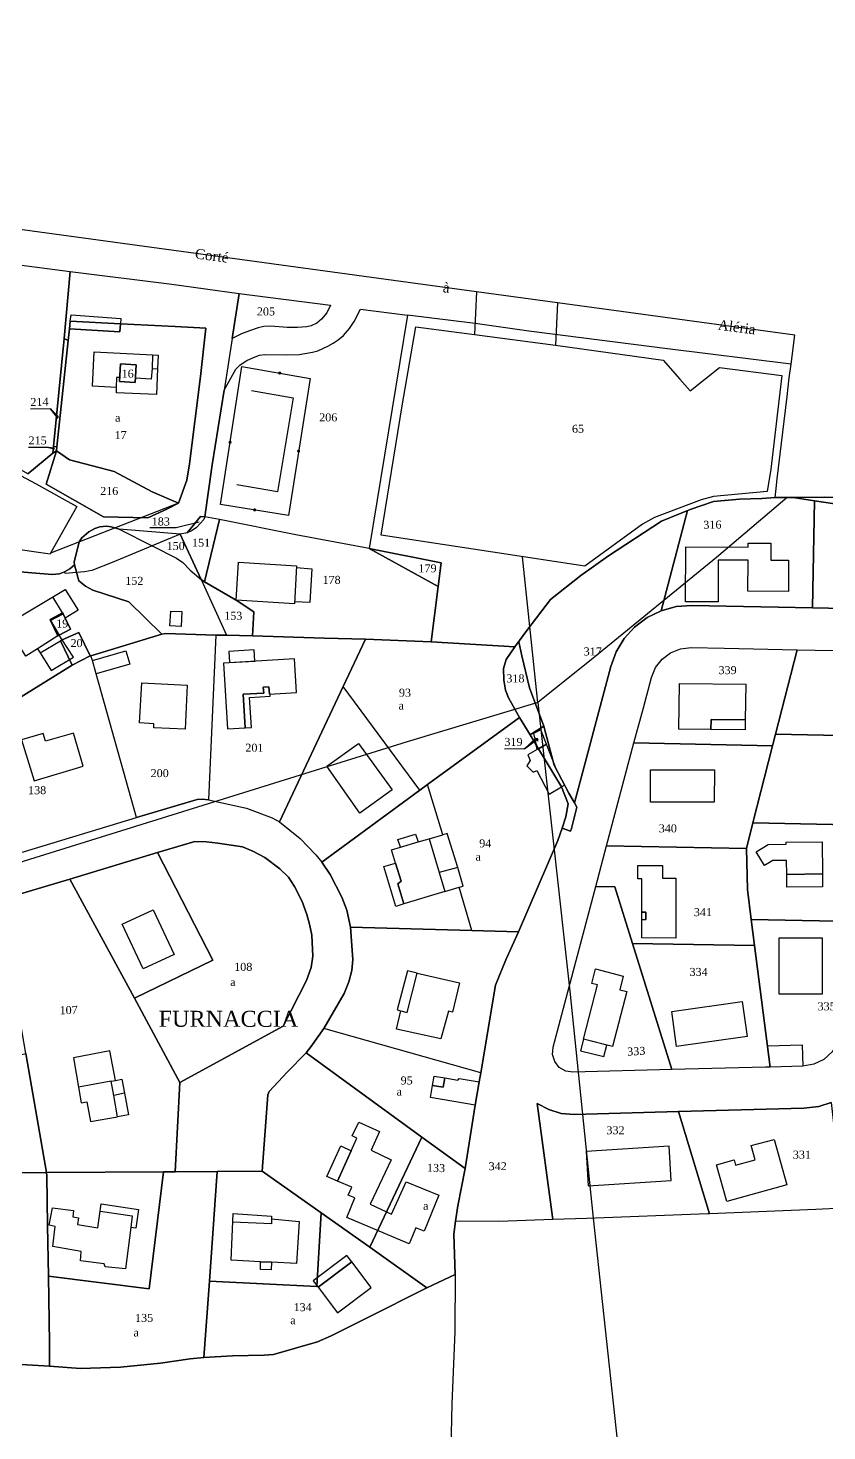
# Model space of a CAD drawing. Extents: x 1208110 to 1209219, y 6152832 to 6153439.
# Drawn here: x 1208635.2 to 1208834.8, y 6153088.4 to 6153439.1 of the extents above; entities that cross this region are included whole.
import ezdxf

# ---------------------------------------------------------------- set-up
doc = ezdxf.new("R2010")
doc.units = 0
doc.linetypes.add('CONTINU', pattern=[0])
doc.layers.get('0').update_dxf_attribs({"linetype": 'CONTINU'})
for name, color, linetype in [('1LIEUDIT', 7, 'CONTINU'), ('1PARCELLE', 7, 'CONTINU'), ('1PYLONE', 7, 'CONTINU'), ('1SECTION', 7, 'CONTINU'), ('1SUBDFISC', 7, 'CONTINU'), ('1SUBDSECT', 7, 'CONTINU'), ('1TROUPARCELLE', 7, 'CONTINU'), ('1TROUSUBDFISC', 7, 'CONTINU'), ('1ZONCOMM', 7, 'CONTINU'), ('3BATIDUR', 7, 'CONTINU'), ('3BATILEGER', 7, 'CONTINU'), ('3CHEMIN', 7, 'CONTINU'), ('3CLOTMI', 7, 'CONTINU'), ('3FISCLINE', 7, 'CONTINUOUS'), ('3FLECHEPAR', 7, 'CONTINU'), ('3GAZODUC', 7, 'CONTINU'), ('3LIEUDITTEX', 7, 'CONTINU'), ('3LIMNONPARC', 7, 'CONTINU'), ('3PARCELLETEX', 7, 'CONTINU'), ('3SUBDFISCTEX', 7, 'CONTINU'), ('3TROUBATI', 7, 'CONTINU'), ('3ZONCOMMTEX', 7, 'CONTINU')]:
    doc.layers.add(name, color=color, linetype=linetype)
doc.styles.get("Standard").update_dxf_attribs({"font": 'Times New Roman'})

# ---------------------------------------------------------------- blocks, each defined once
blk = doc.blocks.new('CLOTMI')
at = {"const_width": 0.38}
blk.add_lwpolyline([(-0.19, 0, 1), (0.19, 0, 1)], format="xyb", close=True, dxfattribs=at)
blk = doc.blocks.new('PYLONE1')
blk.add_point((0, 0))

msp = doc.modelspace()

# ---------------------------------------------------------------- linework, layer by layer
at = {"layer": '1LIEUDIT'}
for points in [[(1208627.44, 6153268.22), (1208646.18, 6153279.85), (1208650.69, 6153282.13), (1208650.88, 6153282.19), (1208668.62, 6153287.58), (1208669.47, 6153287.73), (1208682.07, 6153287.35), (1208684.7, 6153287.3), (1208691.27, 6153287.19), (1208709.22, 6153286.57), (1208719.44, 6153286.3), (1208735.88, 6153285.67), (1208756.82, 6153284.38), (1208760.06, 6153288.84), (1208765.66, 6153296.24), (1208773.3, 6153302.23), (1208780.21, 6153307.12), (1208793.42, 6153315.85), (1208800.64, 6153318.77), (1208806.41, 6153320.77), (1208812.9, 6153321.31), (1208818.5, 6153321.45), (1208821.84, 6153321.71), (1208822.05, 6153323.97), (1208822.37, 6153326.37), (1208824.82, 6153346.95), (1208825.37, 6153351.63), (1208825.8, 6153355.07), (1208826.74, 6153362.34), (1208767.43, 6153370.42), (1208747.24, 6153373.17), (1208565.93, 6153397.87)], [(1208840.84, 6153321.58), (1208834.25, 6153321.78), (1208824.82, 6153321.76), (1208821.84, 6153321.71), (1208818.5, 6153321.45), (1208812.9, 6153321.31), (1208806.41, 6153320.77), (1208800.64, 6153318.77), (1208793.42, 6153315.85), (1208780.21, 6153307.12), (1208773.3, 6153302.23), (1208765.66, 6153296.24), (1208760.06, 6153288.84), (1208756.82, 6153284.38), (1208735.88, 6153285.67), (1208719.44, 6153286.3), (1208709.22, 6153286.57), (1208691.27, 6153287.19), (1208684.7, 6153287.3), (1208682.07, 6153287.35), (1208669.47, 6153287.73), (1208668.62, 6153287.58), (1208650.88, 6153282.19), (1208650.69, 6153282.13), (1208646.18, 6153279.85), (1208627.44, 6153268.22)]]:
    msp.add_lwpolyline(points, dxfattribs=at)
at = {"layer": '1PARCELLE'}
for points in [[(1208605.1, 6153343.94), (1208616.25, 6153382.08), (1208645.71, 6153378.25), (1208644.15, 6153361.47), (1208641.49, 6153334.46), (1208641.33, 6153332.78), (1208635.07, 6153327.69), (1208622.65, 6153334.71), (1208612.4, 6153340.52), (1208605.1, 6153343.94)], [(1208710.76, 6153369.79), (1208709.83, 6153367.93), (1208708.51, 6153366.34), (1208707.28, 6153365.31), (1208705.92, 6153364.61), (1208704.83, 6153364.39), (1208702.5, 6153364.24), (1208699.9, 6153364.22), (1208695.82, 6153364.53), (1208694.05, 6153364.48), (1208692.69, 6153364.16), (1208690.48, 6153363.44), (1208688.48, 6153362.66), (1208686.14, 6153361.5), (1208687.87, 6153372.76), (1208710.76, 6153369.79)], [(1208720.39, 6153308.96), (1208702.08, 6153312.38), (1208682.99, 6153316.2), (1208679.3, 6153316.88), (1208681.17, 6153329.9), (1208684.14, 6153348.58), (1208687.11, 6153353.78), (1208688.1, 6153354.79), (1208688.88, 6153355.4), (1208689.82, 6153356.02), (1208691.48, 6153356.75), (1208693, 6153357.29), (1208694.2, 6153357.48), (1208699.84, 6153357.4), (1208702.88, 6153357.51), (1208706.23, 6153358.1), (1208707.54, 6153358.42), (1208710.03, 6153359.54), (1208711.4, 6153360.3), (1208712.61, 6153361.15), (1208713.95, 6153362.23), (1208715.46, 6153363.96), (1208716.68, 6153365.71), (1208718.26, 6153368.85), (1208730, 6153367.35), (1208720.39, 6153308.96)], [(1208666.19, 6153323.14), (1208656.64, 6153328.21), (1208645.48, 6153331.14), (1208642.27, 6153333.44), (1208642.38, 6153334.43), (1208645.14, 6153360.99), (1208645.49, 6153363.93), (1208645.71, 6153365.79), (1208658.24, 6153365.16), (1208671.92, 6153364.47), (1208679.59, 6153364.09), (1208678.24, 6153352.01), (1208675.47, 6153330.15), (1208674.84, 6153326.05), (1208672.78, 6153320.34), (1208666.19, 6153323.14)], [(1208720.39, 6153308.96), (1208738.42, 6153305.39), (1208737.6, 6153299.47), (1208735.88, 6153285.67), (1208756.82, 6153284.38), (1208757.75, 6153285.65), (1208760.06, 6153288.84), (1208765.66, 6153296.24), (1208773.3, 6153302.23), (1208780.21, 6153307.12), (1208793.42, 6153315.85), (1208799.91, 6153318.47), (1208800.64, 6153318.77), (1208806.41, 6153320.77), (1208812.9, 6153321.31), (1208818.5, 6153321.45), (1208821.84, 6153321.71), (1208822.05, 6153323.97), (1208822.37, 6153326.37), (1208824.82, 6153346.95), (1208825.37, 6153351.63), (1208825.8, 6153355.07), (1208794.93, 6153358.94), (1208760.31, 6153363.33), (1208746.85, 6153365.22), (1208730, 6153367.35), (1208720.39, 6153308.96)], [(1208641.49, 6153334.46), (1208644.15, 6153361.47), (1208645.14, 6153360.99), (1208642.38, 6153334.43), (1208641.49, 6153334.46)], [(1208658.25, 6153355.14), (1208657.99, 6153350.73), (1208661.9, 6153350.46), (1208662.14, 6153354.9), (1208658.25, 6153355.14)], [(1208607.6, 6153340.91), (1208637.03, 6153325.27), (1208647.38, 6153319.49), (1208640.77, 6153307.78), (1208640.64, 6153307.59), (1208596.62, 6153313.9), (1208607.6, 6153340.91)], [(1208642.27, 6153333.44), (1208645.48, 6153331.14), (1208656.64, 6153328.21), (1208666.19, 6153323.14), (1208672.78, 6153320.34), (1208670.01, 6153318.87), (1208665.1, 6153316.61), (1208654.03, 6153316.94), (1208639.68, 6153325.05), (1208642.27, 6153333.44)], [(1208642.38, 6153334.43), (1208642.27, 6153333.44), (1208641.33, 6153332.78), (1208641.49, 6153334.46), (1208642.38, 6153334.43)], [(1208799.91, 6153318.47), (1208800.64, 6153318.77), (1208806.41, 6153320.77), (1208812.9, 6153321.31), (1208818.5, 6153321.45), (1208821.84, 6153321.71), (1208824.82, 6153321.76), (1208826.35, 6153321.76), (1208831.69, 6153320.94), (1208831.13, 6153294.14), (1208801.04, 6153294.76), (1208797.12, 6153294.46), (1208793.33, 6153293.43), (1208799.91, 6153318.47)], [(1208859.23, 6153293.57), (1208831.13, 6153294.14), (1208831.69, 6153320.94), (1208836.14, 6153320.25), (1208837.84, 6153319.74), (1208839.4, 6153318.89), (1208840.76, 6153316.99), (1208841.2, 6153316.36), (1208842.66, 6153315.25), (1208843.88, 6153315), (1208846.99, 6153314.84), (1208849.97, 6153315.17), (1208852.28, 6153315), (1208852.85, 6153314.18), (1208853.78, 6153313.8), (1208858.72, 6153313.26), (1208861.96, 6153314.16), (1208862.54, 6153314.36), (1208863.43, 6153314.55), (1208863.08, 6153293.49), (1208859.23, 6153293.57)], [(1208678.37, 6153301.22), (1208679.24, 6153300.68), (1208682.99, 6153316.2), (1208679.3, 6153316.88), (1208679.04, 6153316.23), (1208677.27, 6153314.25), (1208676.14, 6153313.47), (1208674.87, 6153312.92), (1208673.17, 6153312.58), (1208678.37, 6153301.22)], [(1208679.3, 6153316.88), (1208679.04, 6153316.23), (1208677.27, 6153314.25), (1208676.14, 6153313.47), (1208674.87, 6153312.92), (1208678.25, 6153316.96), (1208679.3, 6153316.88)], [(1208679.24, 6153300.68), (1208687.19, 6153296.05), (1208691.59, 6153293.15), (1208691.27, 6153287.19), (1208709.22, 6153286.57), (1208719.44, 6153286.3), (1208735.88, 6153285.67), (1208737.6, 6153299.47), (1208720.39, 6153308.96), (1208702.08, 6153312.38), (1208682.99, 6153316.2), (1208679.24, 6153300.68)], [(1208757.75, 6153285.65), (1208760.06, 6153288.84), (1208765.66, 6153296.24), (1208773.3, 6153302.23), (1208780.21, 6153307.12), (1208793.42, 6153315.85), (1208799.91, 6153318.47), (1208793.33, 6153293.43), (1208789.84, 6153291.71), (1208786.73, 6153289.36), (1208784.12, 6153286.47), (1208782.1, 6153283.14), (1208780.75, 6153279.49), (1208771.68, 6153245.37), (1208770.31, 6153247.82), (1208766.82, 6153254.45), (1208766.62, 6153254.81), (1208764.57, 6153262.67), (1208764.06, 6153264.6), (1208760.42, 6153274.18), (1208758.53, 6153282.15), (1208757.75, 6153285.65)], [(1208668.62, 6153287.58), (1208660.36, 6153295.69), (1208651.32, 6153298.55), (1208649.48, 6153299.55), (1208647.88, 6153300.89), (1208646.74, 6153304.94), (1208646.69, 6153305.61), (1208647.9, 6153310.62), (1208648.55, 6153311.67), (1208650.37, 6153313.13), (1208651.82, 6153314), (1208653.12, 6153314.42), (1208654.73, 6153314.56), (1208655.95, 6153314.44), (1208657.88, 6153313.79), (1208666.15, 6153309.62), (1208672.27, 6153306.57), (1208673.81, 6153305.51), (1208675.67, 6153303.55), (1208678.37, 6153301.22), (1208684.7, 6153287.3), (1208682.07, 6153287.35), (1208669.47, 6153287.73), (1208668.62, 6153287.58)], [(1208657.88, 6153313.79), (1208666.15, 6153309.62), (1208672.27, 6153306.57), (1208673.81, 6153305.51), (1208675.67, 6153303.55), (1208678.37, 6153301.22), (1208673.17, 6153312.58), (1208657.88, 6153313.79)], [(1208720.39, 6153308.96), (1208737.6, 6153299.47), (1208738.42, 6153305.39), (1208720.39, 6153308.96)], [(1208624.85, 6153303.85), (1208641.14, 6153302.49), (1208643.05, 6153302.68), (1208644.22, 6153303.12), (1208645.59, 6153303.91), (1208646.74, 6153304.94), (1208647.88, 6153300.89), (1208649.48, 6153299.55), (1208651.32, 6153298.55), (1208660.36, 6153295.69), (1208668.62, 6153287.58), (1208650.88, 6153282.19), (1208650.69, 6153282.13), (1208647.83, 6153288), (1208643.71, 6153286.16), (1208643.25, 6153285.89), (1208646.18, 6153279.85), (1208627.44, 6153268.22), (1208626.45, 6153267.87), (1208624.85, 6153303.85)], [(1208678.37, 6153301.22), (1208684.7, 6153287.3), (1208691.27, 6153287.19), (1208691.59, 6153293.15), (1208687.19, 6153296.05), (1208679.24, 6153300.68), (1208678.37, 6153301.22)], [(1208642.59, 6153287.12), (1208642.96, 6153287.35), (1208645.75, 6153288.78), (1208644.4, 6153291.57), (1208643.9, 6153292.64), (1208643.78, 6153292.87), (1208640.64, 6153291.24), (1208640.75, 6153291), (1208642.59, 6153287.12)], [(1208646.18, 6153279.85), (1208643.25, 6153285.89), (1208643.71, 6153286.16), (1208647.83, 6153288), (1208650.69, 6153282.13), (1208646.18, 6153279.85)], [(1208650.88, 6153282.19), (1208668.62, 6153287.58), (1208669.47, 6153287.73), (1208682.07, 6153287.35), (1208680.28, 6153246.17), (1208678.62, 6153246.35), (1208677.44, 6153246.27), (1208662.21, 6153241.75), (1208652.14, 6153277.65), (1208651.22, 6153281), (1208650.88, 6153282.19)], [(1208684.7, 6153287.3), (1208682.07, 6153287.35), (1208680.28, 6153246.17), (1208689.73, 6153244.04), (1208696.19, 6153241.64), (1208698.02, 6153240.68), (1208713.9, 6153274.46), (1208719.44, 6153286.3), (1208709.22, 6153286.57), (1208691.27, 6153287.19), (1208684.7, 6153287.3)], [(1208735.88, 6153285.67), (1208719.44, 6153286.3), (1208713.9, 6153274.46), (1208698.02, 6153240.68), (1208703.14, 6153236.48), (1208707.1, 6153232.37), (1208708.58, 6153230.58), (1208733.01, 6153248.55), (1208734.99, 6153249.98), (1208757.96, 6153266.71), (1208755.17, 6153271.66), (1208754.47, 6153273.54), (1208754.03, 6153276.04), (1208753.95, 6153279), (1208754.62, 6153281.22), (1208756.82, 6153284.38), (1208735.88, 6153285.67)], [(1208760.59, 6153262.37), (1208757.96, 6153266.71), (1208755.17, 6153271.66), (1208754.47, 6153273.54), (1208754.03, 6153276.04), (1208753.95, 6153279), (1208754.62, 6153281.22), (1208756.82, 6153284.38), (1208757.75, 6153285.65), (1208758.53, 6153282.15), (1208760.42, 6153274.18), (1208764.06, 6153264.6), (1208762.28, 6153263.47), (1208760.59, 6153262.37)], [(1208786.56, 6153260.38), (1208788.9, 6153269.18), (1208790.92, 6153276.77), (1208791.95, 6153279.23), (1208793.58, 6153281.34), (1208795.7, 6153282.94), (1208798.18, 6153283.93), (1208800.82, 6153284.23), (1208809.11, 6153284.06), (1208827.35, 6153283.69), (1208821.92, 6153262.55), (1208821.21, 6153259.65), (1208786.56, 6153260.38)], [(1208646.18, 6153279.85), (1208627.44, 6153268.22), (1208626.45, 6153267.87), (1208624.15, 6153269.84), (1208618.84, 6153270.61), (1208615.49, 6153227.57), (1208662.21, 6153241.75), (1208652.14, 6153277.65), (1208651.22, 6153281), (1208650.88, 6153282.19), (1208650.69, 6153282.13), (1208646.18, 6153279.85)], [(1208827.35, 6153283.69), (1208859.01, 6153283.04), (1208860.54, 6153282.66), (1208861.75, 6153281.64), (1208862.39, 6153280.2), (1208862.34, 6153278.63), (1208857.9, 6153261.82), (1208821.92, 6153262.55), (1208827.35, 6153283.69)], [(1208757.96, 6153266.71), (1208760.59, 6153262.37), (1208762.08, 6153259.92), (1208762.69, 6153258.91), (1208768.46, 6153249.4), (1208770.08, 6153245.19), (1208769.52, 6153241.92), (1208768.58, 6153239.08), (1208767.56, 6153236), (1208757.7, 6153213.14), (1208746.06, 6153213.51), (1208715.75, 6153214.32), (1208714.8, 6153218.59), (1208713.6, 6153221.79), (1208710.66, 6153227.51), (1208708.58, 6153230.58), (1208733.01, 6153248.55), (1208734.99, 6153249.98), (1208757.96, 6153266.71)], [(1208768.58, 6153239.08), (1208769.52, 6153241.92), (1208770.08, 6153245.19), (1208768.46, 6153249.4), (1208762.69, 6153258.91), (1208762.08, 6153259.92), (1208760.59, 6153262.37), (1208762.28, 6153263.47), (1208764.06, 6153264.6), (1208764.57, 6153262.67), (1208766.62, 6153254.81), (1208766.82, 6153254.45), (1208770.31, 6153247.82), (1208771.68, 6153245.37), (1208772.26, 6153244.3), (1208770.96, 6153239), (1208770.7, 6153238.33), (1208768.58, 6153239.08)], [(1208779.73, 6153234.67), (1208786.56, 6153260.38), (1208821.21, 6153259.65), (1208816.3, 6153240.41), (1208814.64, 6153233.98), (1208779.73, 6153234.67)], [(1208857.9, 6153261.82), (1208857.26, 6153259.41), (1208852.04, 6153239.67), (1208816.3, 6153240.41), (1208821.21, 6153259.65), (1208821.92, 6153262.55), (1208857.9, 6153261.82)], [(1208852.04, 6153239.67), (1208845.7, 6153215.62), (1208815.84, 6153216.22), (1208814.93, 6153223.75), (1208814.64, 6153233.98), (1208816.3, 6153240.41), (1208852.04, 6153239.67)], [(1208645.56, 6153226.34), (1208667.53, 6153232.95), (1208676.85, 6153235.74), (1208679.71, 6153235.66), (1208682.55, 6153235.31), (1208688.7, 6153234.38), (1208691.28, 6153233.35), (1208694.29, 6153231.7), (1208698.1, 6153228.89), (1208700.26, 6153226.83), (1208701.76, 6153224.5), (1208703.66, 6153220.74), (1208704.85, 6153217.49), (1208705.5, 6153215.06), (1208706.03, 6153212.34), (1208706.31, 6153207.04), (1208705.92, 6153204.25), (1208704.71, 6153201.02), (1208698.9, 6153189.54), (1208673.11, 6153175.45), (1208661.72, 6153196.58), (1208645.56, 6153226.34)], [(1208777.02, 6153224.5), (1208779.73, 6153234.67), (1208814.64, 6153233.98), (1208814.93, 6153223.75), (1208815.84, 6153216.22), (1208816.68, 6153209.7), (1208786.17, 6153210.27), (1208781.74, 6153224.42), (1208777.02, 6153224.5)], [(1208639.75, 6153153), (1208634.61, 6153182.71), (1208632.73, 6153193.44), (1208629.36, 6153214.68), (1208628.36, 6153220.86), (1208629.35, 6153221.46), (1208645.56, 6153226.34), (1208661.72, 6153196.58), (1208673.11, 6153175.45), (1208671.88, 6153153.18), (1208668.96, 6153153.19), (1208639.75, 6153153)], [(1208769.5, 6153178.35), (1208767.9, 6153179.28), (1208766.75, 6153180.74), (1208766.21, 6153182.51), (1208766.35, 6153184.36), (1208770.34, 6153199.38), (1208777.02, 6153224.5), (1208781.74, 6153224.42), (1208786.17, 6153210.27), (1208796.04, 6153178.71), (1208771.32, 6153178.05), (1208769.5, 6153178.35)], [(1208609.53, 6153208.74), (1208605.11, 6153184.19), (1208603.65, 6153175.85), (1208599.56, 6153152.97), (1208610.25, 6153152.81), (1208628.49, 6153152.91), (1208639.75, 6153153), (1208634.61, 6153182.71), (1208632.73, 6153193.44), (1208629.36, 6153214.68), (1208609.53, 6153208.74)], [(1208757.7, 6153213.14), (1208754.5, 6153206.18), (1208751.92, 6153199.79), (1208748.27, 6153177.94), (1208747.88, 6153175.64), (1208746.89, 6153169.82), (1208744.34, 6153154), (1208733.55, 6153161.85), (1208704.63, 6153182.9), (1208705.83, 6153184.38), (1208709.05, 6153188.96), (1208714.14, 6153197.72), (1208715.33, 6153200.62), (1208716.06, 6153203.45), (1208716.32, 6153206.26), (1208715.75, 6153214.32), (1208746.06, 6153213.51), (1208757.7, 6153213.14)], [(1208845.7, 6153215.62), (1208838.78, 6153189.41), (1208838.15, 6153187.04), (1208837.61, 6153185.51), (1208836.12, 6153183.13), (1208834.02, 6153181.25), (1208831.49, 6153180.04), (1208828.72, 6153179.57), (1208820.57, 6153179.36), (1208816.68, 6153209.7), (1208815.84, 6153216.22), (1208845.7, 6153215.62)], [(1208820.57, 6153179.36), (1208819.45, 6153179.33), (1208796.04, 6153178.71), (1208786.17, 6153210.27), (1208816.68, 6153209.7), (1208820.57, 6153179.36)], [(1208734.78, 6153124.12), (1208741.88, 6153127.51), (1208741.56, 6153137.59), (1208742, 6153140.84), (1208742.56, 6153144.67), (1208744.34, 6153154), (1208733.55, 6153161.85), (1208704.63, 6153182.9), (1208699.89, 6153178.11), (1208695.44, 6153173.23), (1208695.08, 6153172.4), (1208693.68, 6153153.3), (1208708.39, 6153142.94), (1208720.57, 6153134.29), (1208734.78, 6153124.12)], [(1208805.45, 6153142.65), (1208805.03, 6153142.63), (1208774.81, 6153141.5), (1208766.29, 6153141.22), (1208762.39, 6153170.25), (1208765.25, 6153168.7), (1208768.36, 6153167.78), (1208771.61, 6153167.52), (1208797.68, 6153168.21), (1208805.45, 6153142.65)], [(1208838.72, 6153144.05), (1208831.99, 6153143.77), (1208805.45, 6153142.65), (1208797.68, 6153168.21), (1208828.99, 6153169.04), (1208832.74, 6153169.49), (1208835.86, 6153170.46), (1208838.72, 6153144.05)], [(1208599.56, 6153152.97), (1208610.25, 6153152.81), (1208628.49, 6153152.91), (1208639.75, 6153153), (1208639.88, 6153152.17), (1208640.05, 6153139.76), (1208640.3, 6153127.04), (1208640.52, 6153110.35), (1208640.48, 6153104.61), (1208634.85, 6153104.94), (1208627.36, 6153104.94), (1208622.19, 6153104.6), (1208618.76, 6153104.08), (1208601.46, 6153100.31), (1208604.34, 6153119.72), (1208605.8, 6153128.57), (1208605.64, 6153129.11), (1208598.13, 6153129.34), (1208599.56, 6153152.97)], [(1208639.75, 6153153), (1208668.96, 6153153.19), (1208671.88, 6153153.18), (1208682.42, 6153153.24), (1208680.49, 6153125.83), (1208679.05, 6153106.77), (1208675.63, 6153106.4), (1208668.22, 6153105.35), (1208658.26, 6153104.31), (1208648.25, 6153104.01), (1208640.48, 6153104.61), (1208640.52, 6153110.35), (1208640.3, 6153127.04), (1208640.05, 6153139.76), (1208639.88, 6153152.17), (1208639.75, 6153153)], [(1208679.05, 6153106.77), (1208686.25, 6153107.17), (1208694.18, 6153107.3), (1208696.47, 6153107.49), (1208707.44, 6153110.66), (1208710.93, 6153112.14), (1208719.56, 6153116.5), (1208734.78, 6153124.12), (1208720.57, 6153134.29), (1208708.39, 6153142.94), (1208693.68, 6153153.3), (1208682.42, 6153153.24), (1208680.49, 6153125.83), (1208679.05, 6153106.77)]]:
    msp.add_lwpolyline(points, close=True, dxfattribs=at)
for points in [[(1208635.07, 6153327.69), (1208641.33, 6153332.78), (1208642.27, 6153333.44), (1208639.68, 6153325.05), (1208654.03, 6153316.94), (1208665.1, 6153316.61), (1208670.01, 6153318.87), (1208672.78, 6153320.34), (1208674.84, 6153326.05), (1208675.47, 6153330.15), (1208678.24, 6153352.01), (1208679.59, 6153364.09), (1208671.92, 6153364.47), (1208658.24, 6153365.16), (1208645.71, 6153365.79), (1208645.49, 6153363.93), (1208645.14, 6153360.99), (1208644.15, 6153361.47), (1208645.71, 6153378.25), (1208671.06, 6153375.08), (1208687.87, 6153372.76), (1208686.14, 6153361.5), (1208684.14, 6153348.58), (1208681.17, 6153329.9), (1208679.3, 6153316.88), (1208678.25, 6153316.96), (1208674.87, 6153312.92), (1208673.17, 6153312.58), (1208657.88, 6153313.79), (1208655.95, 6153314.44), (1208654.73, 6153314.56), (1208653.12, 6153314.42), (1208651.82, 6153314), (1208650.37, 6153313.13), (1208648.55, 6153311.67), (1208647.9, 6153310.62), (1208646.69, 6153305.61), (1208646.74, 6153304.94), (1208645.59, 6153303.91), (1208644.22, 6153303.12), (1208643.05, 6153302.68), (1208641.14, 6153302.49), (1208624.85, 6153303.85)], [(1208836.14, 6153320.25), (1208831.69, 6153320.94), (1208826.35, 6153321.76), (1208826.35, 6153321.76), (1208834.25, 6153321.78), (1208840.84, 6153321.58)], [(1208835.86, 6153170.46), (1208832.74, 6153169.49), (1208828.99, 6153169.04), (1208797.68, 6153168.21), (1208771.61, 6153167.52), (1208768.36, 6153167.78), (1208765.25, 6153168.7), (1208762.39, 6153170.25), (1208766.29, 6153141.22), (1208752.81, 6153140.77), (1208742, 6153140.84), (1208742.56, 6153144.67), (1208744.34, 6153154), (1208746.89, 6153169.82), (1208747.88, 6153175.64), (1208748.27, 6153177.94), (1208751.92, 6153199.79), (1208754.5, 6153206.18), (1208757.7, 6153213.14), (1208767.56, 6153236), (1208768.58, 6153239.08), (1208770.7, 6153238.33), (1208770.96, 6153239), (1208772.26, 6153244.3), (1208771.68, 6153245.37), (1208780.75, 6153279.49), (1208782.1, 6153283.14), (1208784.12, 6153286.47), (1208786.73, 6153289.36), (1208789.84, 6153291.71), (1208793.33, 6153293.43), (1208797.12, 6153294.46), (1208801.04, 6153294.76), (1208831.13, 6153294.14), (1208859.23, 6153293.57)], [(1208615.49, 6153227.57), (1208662.21, 6153241.75), (1208677.44, 6153246.27), (1208678.62, 6153246.35), (1208680.28, 6153246.17), (1208689.73, 6153244.04), (1208696.19, 6153241.64), (1208698.02, 6153240.68), (1208703.14, 6153236.48), (1208707.1, 6153232.37), (1208708.58, 6153230.58), (1208710.66, 6153227.51), (1208713.6, 6153221.79), (1208714.8, 6153218.59), (1208715.75, 6153214.32), (1208716.32, 6153206.26), (1208716.06, 6153203.45), (1208715.33, 6153200.62), (1208714.14, 6153197.72), (1208709.05, 6153188.96), (1208705.83, 6153184.38), (1208704.63, 6153182.9), (1208699.89, 6153178.11), (1208695.44, 6153173.23), (1208695.08, 6153172.4), (1208693.68, 6153153.3), (1208682.42, 6153153.24), (1208671.88, 6153153.18), (1208673.11, 6153175.45), (1208698.9, 6153189.54), (1208704.71, 6153201.02), (1208705.92, 6153204.25), (1208706.31, 6153207.04), (1208706.03, 6153212.34), (1208705.5, 6153215.06), (1208704.85, 6153217.49), (1208703.66, 6153220.74), (1208701.76, 6153224.5), (1208700.26, 6153226.83), (1208698.1, 6153228.89), (1208694.29, 6153231.7), (1208691.28, 6153233.35), (1208688.7, 6153234.38), (1208682.55, 6153235.31), (1208679.71, 6153235.66), (1208676.85, 6153235.74), (1208667.53, 6153232.95), (1208645.56, 6153226.34), (1208629.35, 6153221.46)], [(1208838.72, 6153144.05), (1208831.99, 6153143.77), (1208805.45, 6153142.65), (1208805.03, 6153142.63), (1208774.81, 6153141.5), (1208766.29, 6153141.22), (1208752.81, 6153140.77), (1208742, 6153140.84), (1208741.56, 6153137.59), (1208741.88, 6153127.51), (1208741.88, 6153127.51), (1208741.77, 6153113.26), (1208741.01, 6153095.2), (1208740.55, 6153072.82)], [(1208634.85, 6153104.94), (1208640.48, 6153104.61), (1208648.25, 6153104.01), (1208658.26, 6153104.31), (1208668.22, 6153105.35), (1208675.63, 6153106.4), (1208679.05, 6153106.77), (1208686.25, 6153107.17), (1208694.18, 6153107.3), (1208696.47, 6153107.49), (1208707.44, 6153110.66), (1208710.93, 6153112.14), (1208719.56, 6153116.5), (1208734.78, 6153124.12), (1208741.88, 6153127.51), (1208741.77, 6153113.26), (1208741.01, 6153095.2), (1208740.55, 6153072.82)]]:
    msp.add_lwpolyline(points, dxfattribs=at)
at = {"layer": '1SECTION'}
msp.add_lwpolyline([(1208840.84, 6153321.58), (1208834.25, 6153321.78), (1208824.82, 6153321.76), (1208821.84, 6153321.71), (1208822.05, 6153323.97), (1208822.37, 6153326.37), (1208824.82, 6153346.95), (1208825.37, 6153351.63), (1208825.8, 6153355.07), (1208826.74, 6153362.34), (1208767.43, 6153370.42), (1208747.24, 6153373.17), (1208565.93, 6153397.87), (1208498.18, 6153402.8), (1208353.5, 6153421.69)], dxfattribs=at)
at = {"layer": '1SUBDFISC'}
for points in [[(1208666.19, 6153323.14), (1208656.64, 6153328.21), (1208645.48, 6153331.14), (1208642.27, 6153333.44), (1208645.14, 6153360.99), (1208645.49, 6153363.93), (1208658.11, 6153363.19), (1208658.24, 6153365.16), (1208671.92, 6153364.47), (1208679.59, 6153364.09), (1208678.24, 6153352.01), (1208675.47, 6153330.15), (1208674.84, 6153326.05), (1208672.78, 6153320.34), (1208666.19, 6153323.14)], [(1208645.49, 6153363.93), (1208645.71, 6153365.79), (1208658.24, 6153365.16), (1208658.11, 6153363.19), (1208645.49, 6153363.93)], [(1208657.23, 6153347.88), (1208657.25, 6153349.25), (1208651.28, 6153349.54), (1208651.68, 6153358.11), (1208666.26, 6153357.39), (1208667.67, 6153357.3), (1208667.52, 6153353.92), (1208667.25, 6153347.48), (1208657.23, 6153347.88)], [(1208713.9, 6153274.46), (1208719.44, 6153286.3), (1208735.88, 6153285.67), (1208756.82, 6153284.38), (1208754.62, 6153281.22), (1208753.95, 6153279), (1208754.03, 6153276.04), (1208754.47, 6153273.54), (1208755.17, 6153271.66), (1208757.96, 6153266.71), (1208734.99, 6153249.98), (1208733.01, 6153248.55), (1208713.9, 6153274.46)], [(1208733.01, 6153248.55), (1208713.9, 6153274.46), (1208698.02, 6153240.68), (1208703.14, 6153236.48), (1208707.1, 6153232.37), (1208708.58, 6153230.58), (1208733.01, 6153248.55)], [(1208742.88, 6153224.3), (1208743.9, 6153224.61), (1208742.53, 6153229.28), (1208739.9, 6153237.75), (1208738.83, 6153237.43), (1208734.99, 6153249.98), (1208757.96, 6153266.71), (1208762.08, 6153259.92), (1208762.69, 6153258.91), (1208768.46, 6153249.4), (1208770.08, 6153245.19), (1208769.52, 6153241.92), (1208767.56, 6153236), (1208757.7, 6153213.14), (1208746.06, 6153213.51), (1208742.88, 6153224.3)], [(1208742.88, 6153224.3), (1208743.9, 6153224.61), (1208742.53, 6153229.28), (1208739.9, 6153237.75), (1208738.83, 6153237.43), (1208734.99, 6153249.98), (1208733.01, 6153248.55), (1208708.58, 6153230.58), (1208710.66, 6153227.51), (1208713.6, 6153221.79), (1208714.8, 6153218.59), (1208715.75, 6153214.32), (1208746.06, 6153213.51), (1208742.88, 6153224.3)], [(1208661.72, 6153196.58), (1208681.3, 6153206.05), (1208667.53, 6153232.95), (1208676.85, 6153235.74), (1208679.71, 6153235.66), (1208682.55, 6153235.31), (1208688.7, 6153234.38), (1208691.28, 6153233.35), (1208694.29, 6153231.7), (1208698.1, 6153228.89), (1208700.26, 6153226.83), (1208701.76, 6153224.5), (1208703.66, 6153220.74), (1208704.85, 6153217.49), (1208705.5, 6153215.06), (1208706.03, 6153212.34), (1208706.31, 6153207.04), (1208705.92, 6153204.25), (1208704.71, 6153201.02), (1208698.9, 6153189.54), (1208673.11, 6153175.45), (1208661.72, 6153196.58)], [(1208661.72, 6153196.58), (1208645.56, 6153226.34), (1208667.53, 6153232.95), (1208681.3, 6153206.05), (1208661.72, 6153196.58)], [(1208746.06, 6153213.51), (1208757.7, 6153213.14), (1208754.5, 6153206.18), (1208751.92, 6153199.79), (1208748.27, 6153177.94), (1208709.05, 6153188.96), (1208714.14, 6153197.72), (1208715.33, 6153200.62), (1208716.06, 6153203.45), (1208716.32, 6153206.26), (1208715.75, 6153214.32), (1208746.06, 6153213.51)], [(1208733.55, 6153161.85), (1208744.34, 6153154), (1208746.89, 6153169.82), (1208747.88, 6153175.64), (1208748.27, 6153177.94), (1208709.05, 6153188.96), (1208705.83, 6153184.38), (1208704.63, 6153182.9), (1208733.55, 6153161.85)], [(1208603.65, 6153175.85), (1208634.61, 6153182.71), (1208639.75, 6153153), (1208628.49, 6153152.91), (1208610.25, 6153152.81), (1208599.56, 6153152.97), (1208603.65, 6153175.85)], [(1208733.55, 6153161.85), (1208720.57, 6153134.29), (1208708.39, 6153142.94), (1208693.68, 6153153.3), (1208695.08, 6153172.4), (1208695.44, 6153173.23), (1208699.89, 6153178.11), (1208704.63, 6153182.9), (1208733.55, 6153161.85)], [(1208733.55, 6153161.85), (1208744.34, 6153154), (1208742.56, 6153144.67), (1208742, 6153140.84), (1208741.56, 6153137.59), (1208741.88, 6153127.51), (1208734.78, 6153124.12), (1208720.57, 6153134.29), (1208733.55, 6153161.85)], [(1208640.3, 6153127.04), (1208640.05, 6153139.76), (1208639.88, 6153152.17), (1208639.75, 6153153), (1208668.96, 6153153.19), (1208665.42, 6153123.91), (1208640.3, 6153127.04)], [(1208680.49, 6153125.83), (1208679.05, 6153106.77), (1208675.63, 6153106.4), (1208668.22, 6153105.35), (1208658.26, 6153104.31), (1208648.25, 6153104.01), (1208640.48, 6153104.61), (1208640.52, 6153110.35), (1208640.3, 6153127.04), (1208665.42, 6153123.91), (1208668.96, 6153153.19), (1208671.88, 6153153.18), (1208682.42, 6153153.24), (1208680.49, 6153125.83)], [(1208680.49, 6153125.83), (1208682.42, 6153153.24), (1208693.68, 6153153.3), (1208708.39, 6153142.94), (1208707.31, 6153124.47), (1208680.49, 6153125.83)], [(1208679.05, 6153106.77), (1208680.49, 6153125.83), (1208707.31, 6153124.47), (1208708.39, 6153142.94), (1208720.57, 6153134.29), (1208734.78, 6153124.12), (1208719.56, 6153116.5), (1208710.93, 6153112.14), (1208707.44, 6153110.66), (1208696.47, 6153107.49), (1208694.18, 6153107.3), (1208686.25, 6153107.17), (1208679.05, 6153106.77)]]:
    msp.add_lwpolyline(points, close=True, dxfattribs=at)
at = {"layer": '1SUBDSECT'}
msp.add_lwpolyline([(1208840.84, 6153321.58), (1208834.25, 6153321.78), (1208824.82, 6153321.76), (1208821.84, 6153321.71), (1208822.05, 6153323.97), (1208822.37, 6153326.37), (1208824.82, 6153346.95), (1208825.37, 6153351.63), (1208825.8, 6153355.07), (1208826.74, 6153362.34), (1208767.43, 6153370.42), (1208747.24, 6153373.17), (1208565.93, 6153397.87), (1208498.18, 6153402.8), (1208353.5, 6153421.69)], dxfattribs=at)
at = {"layer": '1TROUPARCELLE'}
for points in [[(1208596.62, 6153313.9), (1208594.78, 6153314.17), (1208595.99, 6153321.94), (1208577.3, 6153325.04), (1208578.94, 6153334.78), (1208558.89, 6153341.31), (1208559.5, 6153348.53), (1208560.24, 6153361.05), (1208561, 6153359.6), (1208563.81, 6153359.41), (1208572.2, 6153355.86), (1208578.35, 6153353.2), (1208587.3, 6153348.14), (1208591.19, 6153345.6), (1208597.56, 6153343.08), (1208598.95, 6153341.09), (1208600.05, 6153339.94), (1208600.83, 6153338.73), (1208602.6, 6153343.55), (1208637.03, 6153325.27), (1208647.38, 6153319.49), (1208640.77, 6153307.78), (1208640.64, 6153307.59), (1208596.62, 6153313.9)], [(1208657.99, 6153350.73), (1208658.25, 6153355.14), (1208662.14, 6153354.9), (1208661.9, 6153350.46), (1208657.99, 6153350.73)], [(1208640.75, 6153291), (1208640.64, 6153291.24), (1208643.78, 6153292.87), (1208643.9, 6153292.64), (1208644.4, 6153291.57), (1208645.75, 6153288.78), (1208642.96, 6153287.35), (1208642.59, 6153287.12), (1208640.75, 6153291)]]:
    msp.add_lwpolyline(points, close=True, dxfattribs=at)
at = {"layer": '1TROUSUBDFISC'}
msp.add_lwpolyline([(1208657.23, 6153347.88), (1208657.25, 6153349.25), (1208651.28, 6153349.54), (1208651.68, 6153358.11), (1208666.26, 6153357.39), (1208667.67, 6153357.3), (1208667.52, 6153353.92), (1208667.25, 6153347.48), (1208657.23, 6153347.88)], close=True, dxfattribs=at)
at = {"layer": '1ZONCOMM'}
msp.add_lwpolyline([(1208826.74, 6153362.34), (1208767.43, 6153370.42), (1208747.24, 6153373.17), (1208565.93, 6153397.87), (1208498.18, 6153402.8), (1208353.5, 6153421.69), (1208316.89, 6153426.69), (1208280.22, 6153439.09)], dxfattribs=at)
msp.add_lwpolyline([(1208826.74, 6153362.34), (1208767.43, 6153370.42), (1208747.24, 6153373.17), (1208565.93, 6153397.87), (1208498.18, 6153402.8), (1208353.5, 6153421.69), (1208316.89, 6153426.69), (1208280.22, 6153439.09)], dxfattribs=at)
msp.add_lwpolyline([(1208826.74, 6153362.34), (1208767.43, 6153370.42), (1208747.24, 6153373.17), (1208565.93, 6153397.87), (1208498.18, 6153402.8), (1208353.5, 6153421.69), (1208316.89, 6153426.69), (1208280.22, 6153439.09)], dxfattribs=at)
msp.add_lwpolyline([(1208826.74, 6153362.34), (1208767.43, 6153370.42), (1208747.24, 6153373.17), (1208565.93, 6153397.87), (1208498.18, 6153402.8), (1208353.5, 6153421.69), (1208316.89, 6153426.69), (1208280.22, 6153439.09)], dxfattribs=at)
at = {"layer": '3BATIDUR'}
for points in [[(1208645.49, 6153363.93), (1208645.71, 6153365.79), (1208658.24, 6153365.16), (1208658.11, 6153363.19), (1208645.49, 6153363.93)], [(1208658.24, 6153365.16), (1208645.71, 6153365.79), (1208645.91, 6153367.39), (1208658.34, 6153366.51), (1208658.24, 6153365.16)], [(1208657.23, 6153347.88), (1208657.25, 6153349.25), (1208651.28, 6153349.54), (1208651.68, 6153358.11), (1208666.26, 6153357.39), (1208666.18, 6153354.01), (1208667.52, 6153353.92), (1208667.25, 6153347.48), (1208657.23, 6153347.88)], [(1208657.99, 6153350.73), (1208658.25, 6153355.14), (1208662.14, 6153354.9), (1208661.9, 6153350.46), (1208657.99, 6153350.73)], [(1208799.47, 6153295.65), (1208799.48, 6153309.38), (1208815.07, 6153309.34), (1208815.07, 6153310.34), (1208820.77, 6153310.32), (1208820.77, 6153306.07), (1208825.21, 6153306.05), (1208825.19, 6153298.25), (1208815.02, 6153298.29), (1208815.06, 6153306.08), (1208807.59, 6153306.11), (1208807.58, 6153295.64), (1208799.47, 6153295.65)], [(1208687.19, 6153296.05), (1208687.7, 6153305.54), (1208702.19, 6153304.69), (1208701.7, 6153295.12), (1208687.19, 6153296.05)], [(1208637.47, 6153283.89), (1208634.6, 6153282.09), (1208629.7, 6153289.89), (1208644.41, 6153298.75), (1208647.68, 6153293.54), (1208644.4, 6153291.57), (1208643.9, 6153292.64), (1208643.78, 6153292.87), (1208640.64, 6153291.24), (1208640.75, 6153291), (1208642.59, 6153287.12), (1208637.47, 6153283.89)], [(1208643.9, 6153292.64), (1208643.78, 6153292.87), (1208640.64, 6153291.24), (1208640.75, 6153291), (1208643.9, 6153292.64)], [(1208642.96, 6153287.35), (1208642.59, 6153287.12), (1208640.75, 6153291), (1208642.96, 6153287.35)], [(1208652.14, 6153277.65), (1208651.22, 6153281), (1208659.57, 6153283.4), (1208660.56, 6153280.11), (1208652.14, 6153277.65)], [(1208702.27, 6153272.96), (1208701.75, 6153281.43), (1208684.02, 6153280.36), (1208685.03, 6153263.89), (1208689.42, 6153264.13), (1208688.9, 6153272.55), (1208694.03, 6153272.86), (1208693.94, 6153274.36), (1208695.33, 6153274.44), (1208695.45, 6153272.55), (1208702.27, 6153272.96)], [(1208663.04, 6153265.37), (1208663.62, 6153275.4), (1208674.89, 6153274.83), (1208674.45, 6153263.79), (1208666.6, 6153264.18), (1208666.56, 6153265.14), (1208663.04, 6153265.37)], [(1208805.8, 6153263.74), (1208797.78, 6153263.82), (1208797.93, 6153275.21), (1208814.47, 6153275.04), (1208814.38, 6153266.15), (1208805.81, 6153266.23), (1208805.8, 6153263.74)], [(1208635.02, 6153256.3), (1208636.69, 6153250.89), (1208648.96, 6153254.55), (1208646.48, 6153262.86), (1208639.55, 6153260.86), (1208638.95, 6153262.75), (1208633.49, 6153261.19), (1208635.02, 6153256.3)], [(1208718.05, 6153242.8), (1208709.82, 6153254.57), (1208717.73, 6153260.21), (1208726.17, 6153248.64), (1208718.05, 6153242.8)], [(1208764.67, 6153260.04), (1208762.69, 6153258.91), (1208768.46, 6153249.4), (1208769.21, 6153249.82), (1208766.91, 6153254.31), (1208764.67, 6153260.04)], [(1208762.34, 6153258.71), (1208760.07, 6153257.41), (1208760.63, 6153256.02), (1208759.81, 6153254.63), (1208761.38, 6153253.08), (1208762.29, 6153253.48), (1208765.37, 6153247.6), (1208768.46, 6153249.4), (1208762.69, 6153258.91), (1208762.34, 6153258.71)], [(1208790.73, 6153253.68), (1208806.64, 6153253.67), (1208806.63, 6153245.57), (1208790.72, 6153245.58), (1208790.73, 6153253.68)], [(1208737.88, 6153227.97), (1208739.29, 6153223.21), (1208729.05, 6153220.13), (1208727.58, 6153225.19), (1208728.38, 6153225.8), (1208726.98, 6153230.36), (1208725.96, 6153233.67), (1208728.18, 6153234.31), (1208727.59, 6153236.22), (1208731.99, 6153237.53), (1208732.65, 6153235.63), (1208735.37, 6153236.42), (1208737.88, 6153227.97)], [(1208819.15, 6153229.73), (1208817.1, 6153233.17), (1208820.12, 6153234.97), (1208824.63, 6153235.04), (1208824.62, 6153235.54), (1208833.56, 6153235.66), (1208833.65, 6153227.64), (1208824.74, 6153227.52), (1208824.69, 6153231.02), (1208821.22, 6153230.97), (1208819.15, 6153229.73)], [(1208788.49, 6153211.63), (1208788.49, 6153216.19), (1208789.5, 6153216.2), (1208789.5, 6153218.05), (1208788.5, 6153218.04), (1208788.51, 6153226.41), (1208787.51, 6153226.41), (1208787.52, 6153229.73), (1208793.7, 6153229.72), (1208793.69, 6153226.6), (1208797.06, 6153226.59), (1208797.04, 6153211.61), (1208788.49, 6153211.63)], [(1208663.95, 6153203.9), (1208658.66, 6153215.07), (1208666.44, 6153218.69), (1208671.7, 6153207.46), (1208663.95, 6153203.9)], [(1208822.86, 6153197.61), (1208822.87, 6153211.68), (1208833.58, 6153211.68), (1208833.57, 6153197.59), (1208822.86, 6153197.61)], [(1208773.97, 6153186.32), (1208777.46, 6153199.9), (1208776.01, 6153200.28), (1208776.93, 6153203.87), (1208783.86, 6153202.09), (1208782.99, 6153198.69), (1208784.75, 6153198.24), (1208781.21, 6153184.46), (1208773.97, 6153186.32)], [(1208728.34, 6153193.4), (1208729.85, 6153193.03), (1208732.36, 6153202.86), (1208742.94, 6153200.37), (1208741.24, 6153193.11), (1208740.23, 6153193.32), (1208738.33, 6153186.42), (1208727.2, 6153188.8), (1208728.34, 6153193.4)], [(1208814.85, 6153186.95), (1208797.21, 6153184.48), (1208795.99, 6153193.22), (1208813.62, 6153195.7), (1208814.85, 6153186.95)], [(1208656.55, 6153172.24), (1208655.92, 6153175.79), (1208656.97, 6153175.98), (1208655.61, 6153183.43), (1208646.47, 6153181.63), (1208648.45, 6153170.42), (1208649.87, 6153170.66), (1208650.78, 6153165.72), (1208657.51, 6153166.87), (1208656.55, 6153172.24)], [(1208820.57, 6153179.36), (1208819.92, 6153184.67), (1208828.57, 6153184.9), (1208828.72, 6153179.57), (1208820.57, 6153179.36)], [(1208736.23, 6153174.77), (1208738.91, 6153174.33), (1208739.27, 6153176.65), (1208742.54, 6153176.11), (1208742.86, 6153176.5), (1208747.88, 6153175.64), (1208746.89, 6153169.82), (1208735.73, 6153171.74), (1208736.23, 6153174.77)], [(1208717.79, 6153165.59), (1208722.97, 6153163.28), (1208720.88, 6153158.55), (1208725.89, 6153156.18), (1208720.67, 6153145.05), (1208725.96, 6153142.59), (1208729.67, 6153150.7), (1208737.83, 6153147.35), (1208734.11, 6153138.29), (1208732.03, 6153139.15), (1208730.35, 6153135.16), (1208714.81, 6153141.71), (1208716.84, 6153146.64), (1208715.17, 6153147.33), (1208716.02, 6153149.29), (1208712.47, 6153150.84), (1208717.33, 6153161.57), (1208716.18, 6153162.12), (1208717.79, 6153165.59)], [(1208795.37, 6153159.54), (1208774.58, 6153158.27), (1208775.1, 6153149.69), (1208795.89, 6153150.96), (1208795.37, 6153159.54)], [(1208809.73, 6153145.77), (1208807.21, 6153154.93), (1208811.56, 6153156.14), (1208811.93, 6153154.81), (1208816.85, 6153156.19), (1208815.86, 6153159.7), (1208821.56, 6153161.28), (1208824.73, 6153149.9), (1208809.73, 6153145.77)], [(1208641.36, 6153134.5), (1208641.9, 6153139.52), (1208640.4, 6153139.84), (1208641.26, 6153144.18), (1208646.5, 6153143.52), (1208646.37, 6153141.93), (1208647.73, 6153141.67), (1208647.54, 6153139.97), (1208652.57, 6153139.2), (1208653.46, 6153145.15), (1208662.73, 6153143.75), (1208662.12, 6153139.08), (1208660.84, 6153139.22), (1208659.49, 6153128.91), (1208654.4, 6153129.4), (1208654.21, 6153130.12), (1208648.29, 6153130.87), (1208648.45, 6153133.21), (1208641.36, 6153134.5)], [(1208685.94, 6153131.05), (1208686.4, 6153142.71), (1208696.02, 6153142.1), (1208696, 6153141.43), (1208702.92, 6153140.75), (1208702.26, 6153130.23), (1208695.97, 6153130.55), (1208693.25, 6153130.68), (1208685.94, 6153131.05)], [(1208716.04, 6153130.66), (1208707.62, 6153124.31), (1208712.46, 6153117.88), (1208720.89, 6153124.24), (1208716.04, 6153130.66)]]:
    msp.add_lwpolyline(points, close=True, dxfattribs=at)
at = {"layer": '3BATILEGER'}
for points in [[(1208670.56, 6153289.65), (1208670.84, 6153293.36), (1208673.6, 6153293.24), (1208673.39, 6153289.52), (1208670.56, 6153289.65)], [(1208637.47, 6153283.89), (1208638.14, 6153282.9), (1208643.25, 6153285.89), (1208643.71, 6153286.16), (1208642.96, 6153287.35), (1208642.59, 6153287.12), (1208637.47, 6153283.89)], [(1208691.84, 6153280.84), (1208691.67, 6153283.63), (1208685.35, 6153283.25), (1208685.52, 6153280.45), (1208691.84, 6153280.84)], [(1208695.69, 6153272.04), (1208695.66, 6153272.56), (1208695.45, 6153272.55), (1208695.33, 6153274.44), (1208693.94, 6153274.36), (1208694.03, 6153272.86), (1208688.9, 6153272.55), (1208689.42, 6153264.13), (1208690.95, 6153264.21), (1208690.5, 6153271.72), (1208695.69, 6153272.04)], [(1208764.67, 6153260.04), (1208763.25, 6153263.68), (1208761.47, 6153262.75), (1208762.08, 6153259.92), (1208762.69, 6153258.91), (1208764.67, 6153260.04)], [(1208805.8, 6153263.74), (1208805.81, 6153266.23), (1208814.38, 6153266.15), (1208814.36, 6153263.66), (1208805.8, 6153263.74)], [(1208762.34, 6153258.71), (1208762.08, 6153259.92), (1208762.69, 6153258.91), (1208762.34, 6153258.71)], [(1208726.98, 6153230.36), (1208728.38, 6153225.8), (1208727.58, 6153225.19), (1208729.05, 6153220.13), (1208727.06, 6153219.53), (1208724.07, 6153229.49), (1208726.98, 6153230.36)], [(1208737.88, 6153227.97), (1208739.29, 6153223.21), (1208742.88, 6153224.3), (1208743.9, 6153224.61), (1208742.53, 6153229.28), (1208737.88, 6153227.97)], [(1208824.78, 6153224.29), (1208824.74, 6153227.52), (1208833.65, 6153227.64), (1208833.69, 6153224.42), (1208824.78, 6153224.29)], [(1208788.49, 6153216.19), (1208788.5, 6153218.04), (1208789.5, 6153218.05), (1208789.5, 6153216.2), (1208788.49, 6153216.19)], [(1208732.36, 6153202.86), (1208729.95, 6153203.44), (1208727.39, 6153193.64), (1208728.34, 6153193.4), (1208729.85, 6153193.03), (1208732.36, 6153202.86)], [(1208773.97, 6153186.32), (1208773.23, 6153183.43), (1208779.02, 6153181.95), (1208779.75, 6153184.83), (1208773.97, 6153186.32)], [(1208656.55, 6153172.24), (1208655.92, 6153175.79), (1208656.97, 6153175.98), (1208658.59, 6153176.29), (1208659.26, 6153172.79), (1208656.55, 6153172.24)], [(1208736.23, 6153174.77), (1208736.61, 6153177.11), (1208739.27, 6153176.65), (1208738.91, 6153174.33), (1208736.23, 6153174.77)], [(1208712.47, 6153150.84), (1208709.77, 6153152.02), (1208713.29, 6153159.67), (1208715.92, 6153158.45), (1208712.47, 6153150.84)], [(1208693.25, 6153130.68), (1208695.97, 6153130.55), (1208695.86, 6153128.68), (1208693.2, 6153128.76), (1208693.25, 6153130.68)], [(1208714.84, 6153132.25), (1208706.42, 6153125.89), (1208707.62, 6153124.31), (1208716.04, 6153130.66), (1208714.84, 6153132.25)]]:
    msp.add_lwpolyline(points, close=True, dxfattribs=at)
at = {"layer": '3CHEMIN'}
msp.add_lwpolyline([(1208728.65, 6153344.69), (1208732.08, 6153364.44), (1208746.71, 6153362.5), (1208766.95, 6153359.78), (1208793.89, 6153356.08), (1208797.99, 6153351.3), (1208800.62, 6153348.44), (1208807.91, 6153354.24), (1208823.48, 6153352.2), (1208820.72, 6153328.83), (1208819.86, 6153323.2), (1208806.42, 6153322), (1208803.34, 6153321.17), (1208791.68, 6153316.77), (1208788.72, 6153315.07), (1208774.29, 6153304.53), (1208723.35, 6153312.3), (1208728.65, 6153344.69)], dxfattribs=at)
at = {"layer": '3FISCLINE'}
for points in [[(1208658.04, 6153351.72), (1208657.29, 6153351.76), (1208657.15, 6153349.26)], [(1208666.18, 6153354.01), (1208665.94, 6153351.34), (1208661.96, 6153351.55)], [(1208690.98, 6153348.46), (1208701.41, 6153346.63), (1208697.48, 6153323.19), (1208687.34, 6153324.88)], [(1208672.78, 6153320.34), (1208651.86, 6153312.19), (1208640.77, 6153307.78)], [(1208673.17, 6153312.58), (1208666.15, 6153309.62), (1208656.21, 6153305.51), (1208651.09, 6153303.48), (1208649.23, 6153303.19), (1208644.44, 6153302.73), (1208644.22, 6153303.12)], [(1208702.17, 6153304.22), (1208706.05, 6153303.93), (1208705.55, 6153295.48), (1208701.73, 6153295.68)], [(1208643.78, 6153292.87), (1208641.37, 6153296.92)], [(1208638.14, 6153282.9), (1208640.89, 6153278.45), (1208646.53, 6153281.86), (1208643.71, 6153286.16)], [(1208728.18, 6153234.31), (1208732.65, 6153235.63)], [(1208735.37, 6153236.42), (1208738.83, 6153237.43)], [(1208655.92, 6153175.79), (1208647.76, 6153174.34)], [(1208659.26, 6153172.79), (1208660.27, 6153167.44), (1208657.51, 6153166.87)], [(1208653.19, 6153143.36), (1208661.17, 6153142.18), (1208660.84, 6153139.22)], [(1208696, 6153141.43), (1208695.97, 6153140.12), (1208686.31, 6153140.57)]]:
    msp.add_lwpolyline(points, dxfattribs=at)
at = {"layer": '3FLECHEPAR'}
for points in [[(1208642.18, 6153341.62), (1208642.59, 6153341.57), (1208640.77, 6153343.91), (1208642.59, 6153341.57), (1208642.64, 6153341.98), (1208640.77, 6153343.91), (1208635.76, 6153343.79)], [(1208641.55, 6153333.8), (1208641.72, 6153333.91), (1208640.29, 6153334.24), (1208641.72, 6153333.9), (1208641.61, 6153334.08), (1208640.29, 6153334.24), (1208635.29, 6153334.21)], [(1208665.58, 6153314.24), (1208672.2, 6153314.23), (1208677.88, 6153315.65)], [(1208762.5, 6153260.83), (1208762.57, 6153261.43), (1208759.19, 6153258.87), (1208762.57, 6153261.42), (1208761.98, 6153261.51), (1208759.19, 6153258.87), (1208754.18, 6153258.84)]]:
    msp.add_lwpolyline(points, dxfattribs=at)
at = {"layer": '3GAZODUC'}
for points in [[(1208747.24, 6153373.17), (1208746.71, 6153362.5)], [(1208767.43, 6153370.42), (1208766.95, 6153359.78)], [(1208824.82, 6153321.76), (1208807.2, 6153306.77), (1208776.76, 6153281.88), (1208762.54, 6153270.5), (1208758.69, 6153306.91)], [(1208762.54, 6153270.5), (1208729.88, 6153260.68), (1208612.41, 6153224.08), (1208575.92, 6153212.6), (1208524.38, 6153197.08), (1208427.59, 6153167.14), (1208312.1, 6153131.96), (1208284.48, 6153123.77), (1208141.65, 6153079.63), (1208116.01, 6153070.9)], [(1208762.54, 6153270.5), (1208770.5, 6153198.29), (1208776.37, 6153141.56), (1208788.95, 6153025.17), (1208795.2, 6152964.97), (1208798.58, 6152931.02), (1208808.92, 6152836.13)]]:
    msp.add_lwpolyline(points, dxfattribs=at)
at = {"layer": '3LIMNONPARC'}
msp.add_lwpolyline([(1208688.53, 6153354.49), (1208705.64, 6153351.52), (1208700.23, 6153317.24), (1208683.25, 6153320.02), (1208688.53, 6153354.49)], close=True, dxfattribs=at)
at = {"layer": '3TROUBATI'}
msp.add_lwpolyline([(1208657.99, 6153350.73), (1208658.25, 6153355.14), (1208662.14, 6153354.9), (1208661.9, 6153350.46), (1208657.99, 6153350.73)], close=True, dxfattribs=at)

# ---------------------------------------------------------------- block references
at = {"layer": '1PYLONE', "rotation": 90}
msp.add_blockref('PYLONE1', (1208762.54, 6153270.5), dxfattribs=at)
at = {"layer": '3CLOTMI'}
for p, rotation in [((1208698.03, 6153352.84), 350.2), ((1208685.63, 6153335.53), 81.4), ((1208702.76, 6153333.33), 81), ((1208691.77, 6153318.63), 350.7)]:
    msp.add_blockref('CLOTMI', p, dxfattribs=dict(at, rotation=rotation))

# ---------------------------------------------------------------- texts
at = {"layer": '3LIEUDITTEX'}
msp.add_text('FURNACCIA', height=4, dxfattribs=at).set_placement((1208667.76, 6153189.41))
at = {"layer": '3PARCELLETEX'}
for s, p in [('205', (1208692.33, 6153367.25)), ('16', (1208658.53, 6153351.7)), ('206', (1208707.9, 6153340.78)), ('65', (1208771.06, 6153337.91)), ('183', (1208666.05, 6153314.74)), ('150', (1208669.77, 6153308.62)), ('151', (1208676.13, 6153309.43)), ('152', (1208659.44, 6153299.9)), ('178', (1208708.73, 6153300.14)), ('179', (1208732.7, 6153303.03)), ('19', (1208642.18, 6153289.22)), ('153', (1208684.17, 6153291.17)), ('20', (1208645.76, 6153284.34)), ('317', (1208773.99, 6153282.25)), ('318', (1208754.67, 6153275.51)), ('93', (1208727.83, 6153271.94)), ('201', (1208689.45, 6153258.18)), ('200', (1208665.78, 6153251.83)), ('138', (1208635.16, 6153247.57)), ('94', (1208747.88, 6153234.28)), ('108', (1208686.66, 6153203.4)), ('335', (1208832.44, 6153193.54)), ('95', (1208728.25, 6153175)), ('331', (1208826.26, 6153156.46)), ('342', (1208750.25, 6153153.58)), ('134', (1208701.5, 6153118.33)), ('135', (1208661.88, 6153115.64))]:
    msp.add_text(s, height=2, dxfattribs=at).set_placement(p)
for s, rotation, p in [('214', 1, (1208635.75, 6153344.59)), ('215', 360, (1208635.28, 6153335.01)), ('17', 360, (1208656.76, 6153336.32)), ('216', 360, (1208653.16, 6153322.37)), ('316', 1, (1208803.91, 6153313.9)), ('339', 360, (1208807.69, 6153277.58)), ('319', 360, (1208754.18, 6153259.64)), ('340', 360, (1208792.75, 6153238.03)), ('341', 360, (1208801.51, 6153217.08)), ('334', 360, (1208800.44, 6153202.14)), ('107', 1.6, (1208643.06, 6153192.54)), ('333', 3.1, (1208784.92, 6153182.2)), ('332', 360, (1208779.67, 6153162.56)), ('133', 358.4, (1208734.8, 6153153.2))]:
    msp.add_text(s, height=2, rotation=rotation, dxfattribs=at).set_placement(p)
at = {"layer": '3SUBDFISCTEX'}
for p in [(1208656.88, 6153340.68), (1208727.74, 6153268.73), (1208746.95, 6153230.95), (1208685.67, 6153199.61), (1208727.24, 6153172.23), (1208733.85, 6153143.68), (1208700.68, 6153115.07), (1208661.49, 6153112)]:
    msp.add_text('a', height=2, dxfattribs=at).set_placement(p)
at = {"layer": '3ZONCOMMTEX'}
for s, p in [('Corté', (1208676.75, 6153381.51)), ('Corté', (1208676.75, 6153381.51)), ('Corté', (1208676.75, 6153381.51)), ('Corté', (1208676.75, 6153381.51)), ('à ', (1208738.69, 6153373.08)), ('à ', (1208738.69, 6153373.08)), ('à ', (1208738.69, 6153373.08)), ('à ', (1208738.69, 6153373.08)), ('Aléria', (1208807.42, 6153363.71)), ('Aléria', (1208807.42, 6153363.71)), ('Aléria', (1208807.42, 6153363.71)), ('Aléria', (1208807.42, 6153363.71))]:
    msp.add_text(s, height=2.5, rotation=352.5, dxfattribs=at).set_placement(p)

doc.saveas('drawing.dxf')
